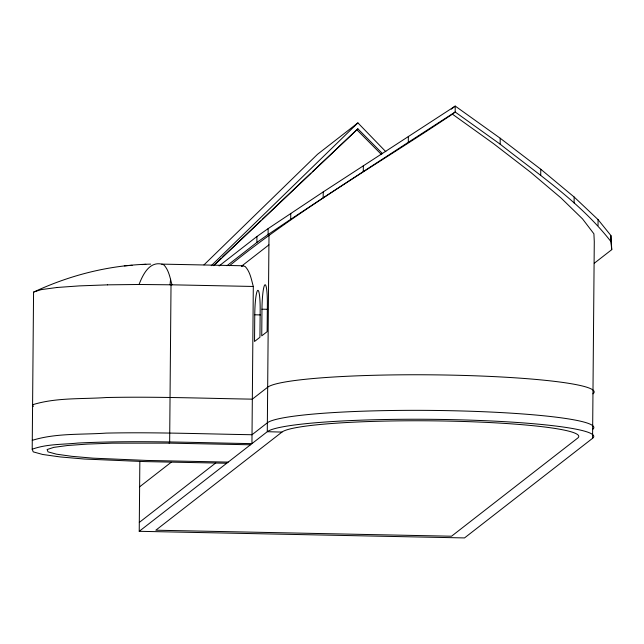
<?xml version="1.0" encoding="UTF-8"?>
<svg xmlns="http://www.w3.org/2000/svg" width="644" height="644" viewBox="0 0 644 644"><rect width="100%" height="100%" fill="white"/><g stroke="black" fill="none" stroke-linecap="round" stroke-linejoin="round"><path stroke-width="0.97" d="M226.712 463.253L144.425 461.579L84.171 459.019L60.117 456.926L42.746 454.487L33.222 451.863L32.2 449.23L33.569 292.07L41.248 289.623M229.473 265.747C299.404 209.075 377.787 164.172 452.41 114.157L493.586 143.684L530.6 172.246L560.94 197.893L582.53 218.896L593.905 233.804L594.283 241.613L592.569 438.314L464.517 537.925L139.233 531.308L139.837 461.772M107.411 284.841L139.032 284.487C142.823 274.916 149.126 261.287 161.805 264.121L243.126 265.771L245.267 266.6C250.258 271.977 251.377 279.657 253.309 286.467L251.941 443.627C193.965 442.661 135.94 440.182 77.972 443.04C62.718 444.618 46.795 443.885 32.2 449.23M254.758 314.795L254.525 341.481L259.935 337.279L260.168 310.593A22.347 2.673 -88.8 0 0 257.656 290.452A22.347 2.673 -88.8 0 0 254.758 314.795L260.466 314.908M226.962 265.714L256.892 242.434L256.94 236.501L268.154 228.596L323.224 191.912L455.228 106.075L500.203 138.235L540.767 169.251L574.15 197.016L598.075 219.628L610.923 235.559L611.752 249.647L594.307 263.211M261.971 309.184L261.738 335.878L267.139 331.668L267.373 304.982A22.347 2.673 -88.8 0 0 264.869 284.849A22.347 2.673 -88.8 0 0 261.971 309.184L267.671 309.305M256.892 242.434L268.097 234.521L268.154 228.596M268.999 234.996L267.284 431.697L139.233 531.308M268.097 234.521L290.71 219.314L290.758 213.381M290.71 219.314L323.175 197.845L323.224 191.912M323.175 197.845L363.288 171.578L363.337 165.645M363.288 171.578L408.312 142.3L408.36 136.367M611.752 249.647L610.866 241.492C580.486 202.466 538.593 174.548 500.155 144.167L500.203 138.235M540.719 175.184L540.767 169.251M574.102 202.949L574.15 197.016M598.026 225.561L598.075 219.628M610.866 241.492L610.923 235.559M170.056 284.801L170.563 279.287M228.201 462.102L146.88 460.444L92.921 458.158L71.725 456.314L56.406 454.165L48.01 451.855L47.117 449.536L53.774 447.371L67.531 445.511L87.463 444.078L112.201 443.169L169.139 443.136L169.654 441.961L171.022 284.793L253.309 286.467M203.971 264.885L317.54 154.278L357.903 122.883L385.82 151.694M211.272 265.69L357.903 122.883M214.09 265.127L221.375 258.212M222.832 256.827L260.683 220.892M262.14 219.507L310.907 173.196M312.364 171.819L357.855 128.816L382.592 153.723M213.719 265.666L357.855 128.816M219.113 265.932L256.94 236.501M241.733 266.02L268.91 244.881M451.267 109.158L455.228 106.075L455.171 112.008L452.41 114.157M139.619 486.832L171.143 462.303M139.313 522.413L215.756 462.939M281.951 432.092L155.824 530.205L451.533 536.219L577.66 438.105A148.957 14.281 0.5 0 0 447.822 421.079A148.957 14.281 0.5 0 0 281.951 432.092L267.284 431.697A163.85 15.706 0.5 0 1 449.745 419.59A163.85 15.706 0.5 0 1 592.569 438.314M408.312 142.3L455.171 112.008L500.155 144.167M33.697 292.07C70.276 274.94 110.221 264.877 150.672 264.129M241.685 266.342L243.126 265.771M32.281 440.335C56.02 432.961 81.563 434.829 106.115 433.106C154.753 432.068 203.391 433.935 252.021 434.732L267.357 422.802A163.85 15.706 0.5 0 1 449.818 410.687A163.85 15.706 0.5 0 1 592.641 429.419M41.127 289.615L56.841 287.514M124.324 265.875L132.092 265.312M141.938 264.587L145.834 264.306M56.736 287.506L79.429 285.888L107.459 284.857M139.015 284.479L171.988 284.817C170.056 278.007 168.937 270.327 163.946 264.95L161.805 264.121M169.139 443.136L250.46 444.787M356.768 129.653L381.506 154.56M33.271 406.509L32.586 404.754C56.334 397.372 81.869 399.248 106.429 397.525C155.067 396.479 203.697 398.346 252.327 399.151L267.671 387.221A163.85 15.706 0.5 0 1 450.132 375.106A163.85 15.706 0.5 0 1 592.955 393.83"/></g></svg>
